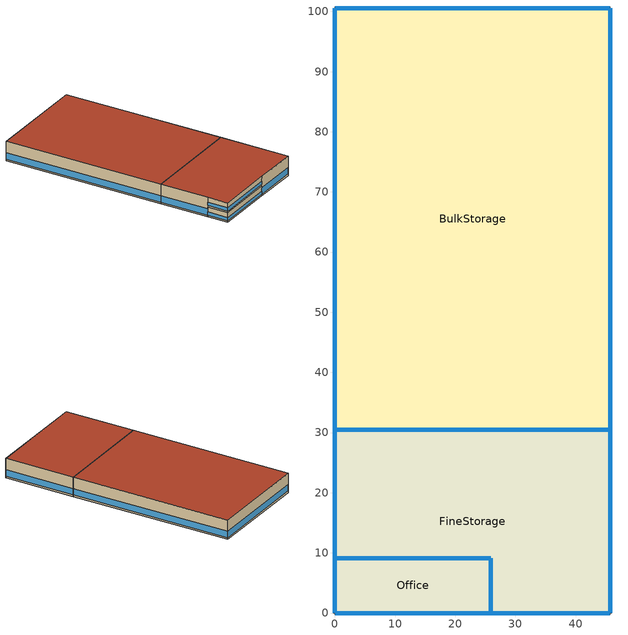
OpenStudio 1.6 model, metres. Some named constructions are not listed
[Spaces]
BulkStorage
 floor ground: 45.72,100.58 45.72,30.48 0,30.48 0,100.58 z0
 wall outside: 45.72,30.48 45.72,100.58 0,100.58 0,30.48 z0:8.53
 window: 45.72,30.5 45.72,100.55 / 0,100.55 0,30.5 / 45.69,100.58 0.03,100.58 z0.76:3.53
 roof outside: 45.72,30.48 45.72,100.58 0,100.58 0,30.48 z8.53
Office
 floor ground: 25.91,9.14 25.91,0 0,0 0,9.14 z0
 wall outside: 25.91,0 25.91,9.14 0,9.14 0,0 25.91,0 z0:4.27
 window: 25.91,0.03 25.91,9.12 / 25.88,9.14 0.03,9.14 / 0,9.12 0,0.03 / 0.03,0 25.88,0 z0.76:2.15
FineStorage
 floor ground: 45.72,30.48 45.72,0 25.91,0 25.91,9.14 0,9.14 0,30.48 z0
 floor to Office: 25.91,9.14 25.91,0 0,0 0,9.14 z4.27
 wall outside: 25.91,0 45.72,0 45.72,30.48 0,30.48 0,9.14 z0:8.53; 0,9.14 0,0 25.91,0 z4.27:8.53
 window: 0,9.12 0,0.03 z5.03:6.42; 45.72,0.03 45.72,30.45 / 25.93,0 45.69,0 / 45.69,30.48 0.03,30.48 / 0,30.45 0,9.17 z0.76:3.53; 0.03,0 25.88,0 z5.03:6.41
 roof outside: 45.72,0 45.72,30.48 0,30.48 0,0 z8.53
[Site]
Calgary Int'l_AB_CAN: Latitude {deg}=51.12; Longitude {deg}=-114.02; Time Zone {hr}=-7; Elevation {m}=1084; Terrain=City
[Building]
c:/test//Warehouse.osm: North Axis {deg}=0; Default Construction Set=DND-Concrete at climate 7a
[Site:WaterMainsTemperature]
Calculation Method=Correlation; Annual Average Outdoor Air Temperature {C}=3.94167; Maximum Difference In Monthly Average Outdoor Air Temperatures {deltaC}=25
[SizingPeriod:DesignDay] Barometric Pressure {Pa}=88963; Sky Clearness=0; Rain Indicator=0; Snow Indicator=0; Day of Month=21; Daylight Saving Time Indicator=0; Humidity Indicating Type=Wetbulb; Dry-Bulb Temperature Range Modifier Type=DefaultMultipliers
Name | Maximum Dry-Bulb Temperature {C} | Daily Dry-Bulb Temperature Range {deltaC} | Humidity Indicating Conditions at Maximum Dry-Bulb {BasedOnField A3} | Wind Speed {m/s} | Wind Direction {deg} | Month | Day Type | Solar Model Indicator | ASHRAE Taub | ASHRAE Taud
Calgary Int'l Ann Clg .4% Condns DB=>MWB | 28.6 | 12.3 | 15.7 | 4.6 | 160 | 7 | SummerDesignDay | ASHRAETau | 0.341 | 2.408
Calgary Int'l Ann Htg 99.6% Condns DB | -29.1 | 0 | -29.1 | 2.9 | 0 | 1 | WinterDesignDay | ASHRAEClearSky
Calgary Int'l Ann Clg .4% Condns WB=>MDB | 25.4 | 12.3 | 17.3 | 4.6 | 160 | 7 | SummerDesignDay | ASHRAETau | 0.341 | 2.408
[DefaultConstructionSet]
DND-Concrete at climate 7a: Default Exterior Surface Constructions=DND-Concrete at climate 7a; Default Interior Surface Constructions=000_Interior_DefSurfCons 12; Default Ground Contact Surface Constructions=DND-Concrete at climate 7a 1; Default Exterior SubSurface Constructions=DND-Concrete at climate 7a; Default Interior SubSurface Constructions=000_Interior_DefSubCons 12; Interior Partition Construction=000_Interior Partition
[DefaultSurfaceConstructions]
Name | Floor Construction | Wall Construction | Roof Ceiling Construction
000_Interior_DefSurfCons 12 | 000_Interior Floor | 000_Interior Wall | 000_Interior Ceiling
DND-Concrete at climate 7a | Customized opaque construction {720edfb4-822b-4c2d-8081-6cb15cce835d} to conductance of 0.162 | Customized opaque construction {9d0e0079-8248-476e-b586-82ccd9e6ef2d} to conductance of 0.21 | Customized opaque construction {302b5840-47be-4d59-939d-bef727ecb710} to conductance of 0.162
DND-Concrete at climate 7a 1 | Customized opaque construction {e17d0bb2-41b5-4e85-a0b1-d18ddbef293d} to conductance of 0.757 | Customized opaque construction {b81ed7ce-eac7-4ccb-84e8-d1cf388f640d} to conductance of 0.284 | Customized opaque construction {720edfb4-822b-4c2d-8081-6cb15cce835d} to conductance of 0.284
[DefaultSubSurfaceConstructions]
Name | Fixed Window Construction | Operable Window Construction | Door Construction | Glass Door Construction | Skylight Construction | Tubular Daylight Dome Construction | Tubular Daylight Diffuser Construction | Overhead Door Construction
000_Interior_DefSubCons 12 | 000_Interior Window | 000_Interior Window | 000_Interior Door | 000_Exterior Window | 000_Exterior Window | 000_Interior Window | 000_Interior Window
DND-Concrete at climate 7a | Customized Fenestration: cond=0.220 tvis=0.210 tsol=0.500 | Customized Fenestration: cond=0.220 tvis=0.210 tsol=0.500 | Customized opaque construction {1666bc3a-703a-40cd-aaf1-0ebe3c98973e} to conductance of 2.2 | Customized Fenestration: cond=0.220 tvis=0.210 tsol=0.500 | Customized Fenestration: cond=0.220 tvis=0.210 tsol=0.500 | Customized Fenestration: cond=0.220 tvis=0.210 tsol=0.500 | Customized Fenestration: cond=0.220 tvis=0.210 tsol=0.500 | Customized opaque construction {a143820a-7798-4030-9b24-a84fbfc4a42f} to conductance of 2.2
[Construction]
000_Interior Partition; 000_Interior Door: 000_G05 25mm wood
000_Interior Floor: 000_F16 Acoustic tile, 000_F05 Ceiling air space resistance, 000_M11 100mm lightweight concrete
000_Interior Wall: 000_G01a 19mm gypsum board, 000_F04 Wall air space resistance, 000_G01a 19mm gypsum board
000_Interior Ceiling: 000_M11 100mm lightweight concrete, 000_F05 Ceiling air space resistance, 000_F16 Acoustic tile
000_Interior Window: 000_Clear 3mm
000_Exterior Window: 000_Clear 3mm, 000_Air 13mm, 000_Clear 3mm
Customized Fenestration: cond=0.220 tvis=0.210 tsol=0.500: Customized Fenestration:: cond=0.220 tvis=0.210 tsol=0.500
[Material]
Name | Roughness | Thickness | Conductivity | Density | Specific Heat
000_G05 25mm wood | MediumSmooth | 0.0254 | 0.15 | 608 | 1630
000_G01a 19mm gypsum board | MediumSmooth | 0.019 | 0.16 | 800 | 1090
000_F16 Acoustic tile | MediumSmooth | 0.0191 | 0.06 | 368 | 590
000_M11 100mm lightweight concrete | MediumRough | 0.1016 | 0.53 | 1280 | 840
[Material:AirGap]
Name | Thermal Resistance
000_F05 Ceiling air space resistance | 0.18
000_F04 Wall air space resistance | 0.15
[WindowMaterial:SimpleGlazingSystem]
Customized Fenestration:: cond=0.220 tvis=0.210 tsol=0.500: U-Factor {W/m2-K}=2.2; Solar Heat Gain Coefficient=0.6; Visible Transmittance=0.21
[WindowMaterial:Glazing]
000_Clear 3mm: Optical Data Type=SpectralAverage; Thickness=0.003; Solar Transmittance at Normal Incidence=0.837; Front Side Solar Reflectance at Normal Incidence=0.075; Back Side Solar Reflectance at Normal Incidence=0.075; Visible Transmittance at Normal Incidence=0.898; Front Side Visible Reflectance at Normal Incidence=0.081; Back Side Visible Reflectance at Normal Incidence=0.081; Infrared Transmittance at Normal Incidence=0; Front Side Infrared Hemispherical Emissivity=0.84; Back Side Infrared Hemispherical Emissivity=0.84; Conductivity=0.9
[WindowMaterial:Gas]
000_Air 13mm: Gas Type=Air; Thickness=0.0127
[ThermalZone] Multiplier=1; Thermostat=NECB-A; Use Ideal Air Loads=Yes
BulkStorage Thermal Zone; Office Thermal Zone; FineStorage Thermal Zone
[Sizing:Zone] Zone Cooling Design Supply Air Temperature {C}=14; Zone Heating Design Supply Air Temperature {C}=40; Zone Cooling Design Supply Air Humidity Ratio {kg-H2O/kg-air}=0.0085; Zone Heating Design Supply Air Humidity Ratio {kg-H2O/kg-air}=0.008; Cooling Design Air Flow Method=DesignDay; Heating Design Air Flow Method=DesignDay
BulkStorage Thermal Zone; Office Thermal Zone; FineStorage Thermal Zone
[Space] Building Story=1; Part of Total Floor Area=Yes
Name | Space Type | Thermal Zone
BulkStorage | NECB-Warehouse - med/blk | BulkStorage Thermal Zone
Office | NECB-Office - enclosed | Office Thermal Zone
FineStorage | NECB-Warehouse - fine | FineStorage Thermal Zone
[BuildingStory]
1
[DefaultScheduleSet]
NECB-A: Hours of Operation Schedule=NECB-A-Fan; Number of People Schedule=NECB-A-Occ; Lighting Schedule=NECB-A-Ltg; Electric Equipment Schedule=NECB-A-Equ; Hot Water Equipment Schedule=NECB-A-HW; Infiltration Schedule=FRACTION_ALWAYS_ON; Other Equipment Schedule=NECB-A-Proc
[ThermostatSetpoint:DualSetpoint]
NECB-A: Heating Setpoint Temperature Schedule=NECB-A-Htg; Cooling Setpoint Temperature Schedule=NECB-A-Clg
[People:Definition] Number of People Calculation Method=Area/Person; Fraction Radiant=0.3
Name | Space Floor Area per Person {m2/person}
NECB-Office - enclosed-sched-A-people-def | 20
NECB-Warehouse - fine-sched-A-people-def | 50
NECB-Warehouse - med/blk-sched-A-people-def | 100
[Lights:Definition] Design Level Calculation Method=Watts/Area
Name | Watts per Space Floor Area {W/m2}
NECB-Office - enclosed-sched-A-lights-def | 11.9
NECB-Warehouse - fine-sched-A-lights-def | 10.2
NECB-Warehouse - med/blk-sched-A-lights-def | 6.4
[ElectricEquipment:Definition] Design Level Calculation Method=Watts/Area
Name | Watts per Space Floor Area {W/m2}
NECB-Office - enclosed-sched-A-elec-def | 7.5
NECB-Warehouse - fine-sched-A-elec-def; NECB-Warehouse - med/blk-sched-A-elec-def | 1
[HotWaterEquipment:Definition] Design Level Calculation Method=Watts/Area
Name | Watts per Space Floor Area {W/m2}
NECB-Office - enclosed-sched-A-dhw-def | 90
NECB-Warehouse - fine-sched-A-dhw-def; NECB-Warehouse - med/blk-sched-A-dhw-def | 65
[People] Activity Level Schedule=activity 120W; Multiplier=1
Name | People Definition | Space or SpaceType
NECB-Office - enclosed-sched-A-people | NECB-Office - enclosed-sched-A-people-def | NECB-Office - enclosed
NECB-Warehouse - fine-sched-A-people | NECB-Warehouse - fine-sched-A-people-def | NECB-Warehouse - fine
NECB-Warehouse - med/blk-sched-A-people | NECB-Warehouse - med/blk-sched-A-people-def | NECB-Warehouse - med/blk
[Lights] Multiplier=1
Name | Lights Definition | Space or SpaceType
NECB-Office - enclosed-sched-A-lights | NECB-Office - enclosed-sched-A-lights-def | NECB-Office - enclosed
NECB-Warehouse - fine-sched-A-lights | NECB-Warehouse - fine-sched-A-lights-def | NECB-Warehouse - fine
NECB-Warehouse - med/blk-sched-A-lights | NECB-Warehouse - med/blk-sched-A-lights-def | NECB-Warehouse - med/blk
[ElectricEquipment] Multiplier=1
Name | Electric Equipment Definition | Space or SpaceType
NECB-Office - enclosed-sched-A-elec | NECB-Office - enclosed-sched-A-elec-def | NECB-Office - enclosed
NECB-Warehouse - fine-sched-A-elec | NECB-Warehouse - fine-sched-A-elec-def | NECB-Warehouse - fine
NECB-Warehouse - med/blk-sched-A-elec | NECB-Warehouse - med/blk-sched-A-elec-def | NECB-Warehouse - med/blk
[HotWaterEquipment] Multiplier=1
Name | Hot Water Equipment Definition | Space or SpaceType
NECB-Office - enclosed-sched-A-dhw | NECB-Office - enclosed-sched-A-dhw-def | NECB-Office - enclosed
NECB-Warehouse - fine-sched-A-dhw | NECB-Warehouse - fine-sched-A-dhw-def | NECB-Warehouse - fine
NECB-Warehouse - med/blk-sched-A-dhw | NECB-Warehouse - med/blk-sched-A-dhw-def | NECB-Warehouse - med/blk
[DesignSpecification:OutdoorAir] Outdoor Air Method=Maximum; Outdoor Air Flow per Floor Area {m3/s-m2}=0; Outdoor Air Flow Rate {m3/s}=0; Outdoor Air Flow Air Changes per Hour {1/hr}=0; Outdoor Air Flow Rate Fraction Schedule=FRACTION_ALWAYS_ON
Name | Outdoor Air Flow per Person {m3/s-person}
NECB-Office - enclosed-sched-A-oa | 0.00864102
NECB-Warehouse - fine-sched-A-oa | 0.0152488
NECB-Warehouse - med/blk-sched-A-oa | 0.0304977
[SpaceInfiltration:DesignFlowRate] Schedule=FRACTION_ALWAYS_ON; Design Flow Rate Calculation Method=Flow/ExteriorArea; Flow per Exterior Surface Area {m3/s-m2}=0.00025; Constant Term Coefficient=1; Temperature Term Coefficient=0; Velocity Term Coefficient=0; Velocity Squared Term Coefficient=0
Name | Space or SpaceType
NECB-Office - enclosed-sched-A-inf | NECB-Office - enclosed
NECB-Warehouse - fine-sched-A-inf | NECB-Warehouse - fine
NECB-Warehouse - med/blk-sched-A-inf | NECB-Warehouse - med/blk
[SpaceType] Default Schedule Set=NECB-A
Name | Design Specification Outdoor Air Object
NECB-Office - enclosed | NECB-Office - enclosed-sched-A-oa
NECB-Warehouse - fine | NECB-Warehouse - fine-sched-A-oa
NECB-Warehouse - med/blk | NECB-Warehouse - med/blk-sched-A-oa
[Schedule:Ruleset]
Name | Default Day Schedule
FRACTION_ALWAYS_ON | Schedule Day 1
NECB-A-Occ | Schedule Day 2
NECB-A-Ltg | Schedule Day 3
NECB-A-Equ | Schedule Day 4
NECB-A-Fan | Schedule Day 5
NECB-A-Proc | Schedule Day 6
NECB-A-Clg | Schedule Day 7
NECB-A-Htg | Schedule Day 8
NECB-A-HW | Schedule Day 9
activity 120W | Schedule Day 74
[Schedule:Day]
Schedule Day 1; wkdFRACTION_ALWAYS_ON 1; satFRACTION_ALWAYS_ON 1; sunFRACTION_ALWAYS_ON 1: 1, 0, 1, 2, 0, 1, 3, 0, 1, 4, 0, 1, 5, 0, 1, 6, 0, 1, 7, 0, 1, 8, 0, 1, 9, 0, 1, 10, 0, 1, 11, 0, 1, 12, 0, 1, 13, 0, 1, 14, 0, 1, 15, 0, 1, 16, 0, 1, 17, 0, 1, 18, 0, 1, 19, 0, 1, 20, 0, 1, 21, 0, 1, 22, 0, 1, 23, 0, 1, 24, 0, 1
Schedule Day 2; wkdNECB-A-Occ 1: 1, 0, 0, 2, 0, 0, 3, 0, 0, 4, 0, 0, 5, 0, 0, 6, 0, 0, 7, 0, 0, 8, 0, 0.1, 9, 0, 0.7, 10, 0, 0.9, 11, 0, 0.9, 12, 0, 0.9, 13, 0, 0.5, 14, 0, 0.5, 15, 0, 0.9, 16, 0, 0.9, 17, 0, 0.9, 18, 0, 0.7, 19, 0, 0.3, 20, 0, 0.1, 21, 0, 0.1, 22, 0, 0.1, 23, 0, 0.1, 24, 0, 0
satNECB-A-Occ 1; sunNECB-A-Occ 1; satNECB-A-Fan 1; sunNECB-A-Fan 1: 1, 0, 0, 2, 0, 0, 3, 0, 0, 4, 0, 0, 5, 0, 0, 6, 0, 0, 7, 0, 0, 8, 0, 0, 9, 0, 0, 10, 0, 0, 11, 0, 0, 12, 0, 0, 13, 0, 0, 14, 0, 0, 15, 0, 0, 16, 0, 0, 17, 0, 0, 18, 0, 0, 19, 0, 0, 20, 0, 0, 21, 0, 0, 22, 0, 0, 23, 0, 0, 24, 0, 0
Schedule Day 3; wkdNECB-A-Ltg 1: 1, 0, 0.05, 2, 0, 0.05, 3, 0, 0.05, 4, 0, 0.05, 5, 0, 0.05, 6, 0, 0.05, 7, 0, 0.05, 8, 0, 0.3, 9, 0, 0.8, 10, 0, 0.9, 11, 0, 0.9, 12, 0, 0.9, 13, 0, 0.9, 14, 0, 0.9, 15, 0, 0.9, 16, 0, 0.9, 17, 0, 0.9, 18, 0, 0.8, 19, 0, 0.5, 20, 0, 0.3, 21, 0, 0.3, 22, 0, 0.1, 23, 0, 0.1, 24, 0, 0.05
satNECB-A-Ltg 1; sunNECB-A-Ltg 1; satNECB-A-HW 1; sunNECB-A-HW 1: 1, 0, 0.05, 2, 0, 0.05, 3, 0, 0.05, 4, 0, 0.05, 5, 0, 0.05, 6, 0, 0.05, 7, 0, 0.05, 8, 0, 0.05, 9, 0, 0.05, 10, 0, 0.05, 11, 0, 0.05, 12, 0, 0.05, 13, 0, 0.05, 14, 0, 0.05, 15, 0, 0.05, 16, 0, 0.05, 17, 0, 0.05, 18, 0, 0.05, 19, 0, 0.05, 20, 0, 0.05, 21, 0, 0.05, 22, 0, 0.05, 23, 0, 0.05, 24, 0, 0.05
Schedule Day 4; wkdNECB-A-Equ 1; Schedule Day 6; wkdNECB-A-Proc 1: 1, 0, 0.2, 2, 0, 0.2, 3, 0, 0.2, 4, 0, 0.2, 5, 0, 0.2, 6, 0, 0.2, 7, 0, 0.2, 8, 0, 0.3, 9, 0, 0.8, 10, 0, 0.9, 11, 0, 0.9, 12, 0, 0.9, 13, 0, 0.9, 14, 0, 0.9, 15, 0, 0.9, 16, 0, 0.9, 17, 0, 0.9, 18, 0, 0.9, 19, 0, 0.5, 20, 0, 0.3, 21, 0, 0.3, 22, 0, 0.2, 23, 0, 0.2, 24, 0, 0.2
satNECB-A-Equ 1; sunNECB-A-Equ 1; satNECB-A-Proc 1; sunNECB-A-Proc 1: 1, 0, 0.2, 2, 0, 0.2, 3, 0, 0.2, 4, 0, 0.2, 5, 0, 0.2, 6, 0, 0.2, 7, 0, 0.2, 8, 0, 0.2, 9, 0, 0.2, 10, 0, 0.2, 11, 0, 0.2, 12, 0, 0.2, 13, 0, 0.2, 14, 0, 0.2, 15, 0, 0.2, 16, 0, 0.2, 17, 0, 0.2, 18, 0, 0.2, 19, 0, 0.2, 20, 0, 0.2, 21, 0, 0.2, 22, 0, 0.2, 23, 0, 0.2, 24, 0, 0.2
Schedule Day 5; wkdNECB-A-Fan 1: 1, 0, 0, 2, 0, 0, 3, 0, 0, 4, 0, 0, 5, 0, 0, 6, 0, 0, 7, 0, 1, 8, 0, 1, 9, 0, 1, 10, 0, 1, 11, 0, 1, 12, 0, 1, 13, 0, 1, 14, 0, 1, 15, 0, 1, 16, 0, 1, 17, 0, 1, 18, 0, 1, 19, 0, 1, 20, 0, 1, 21, 0, 1, 22, 0, 0, 23, 0, 0, 24, 0, 0
Schedule Day 7; wkdNECB-A-Clg 1: 1, 0, 35, 2, 0, 35, 3, 0, 35, 4, 0, 35, 5, 0, 35, 6, 0, 35, 7, 0, 24, 8, 0, 24, 9, 0, 24, 10, 0, 24, 11, 0, 24, 12, 0, 24, 13, 0, 24, 14, 0, 24, 15, 0, 24, 16, 0, 24, 17, 0, 24, 18, 0, 24, 19, 0, 24, 20, 0, 24, 21, 0, 24, 22, 0, 35, 23, 0, 35, 24, 0, 35
satNECB-A-Clg 1; sunNECB-A-Clg 1: 1, 0, 35, 2, 0, 35, 3, 0, 35, 4, 0, 35, 5, 0, 35, 6, 0, 35, 7, 0, 35, 8, 0, 35, 9, 0, 35, 10, 0, 35, 11, 0, 35, 12, 0, 35, 13, 0, 35, 14, 0, 35, 15, 0, 35, 16, 0, 35, 17, 0, 35, 18, 0, 35, 19, 0, 35, 20, 0, 35, 21, 0, 35, 22, 0, 35, 23, 0, 35, 24, 0, 35
Schedule Day 8; wkdNECB-A-Htg 1: 1, 0, 18, 2, 0, 18, 3, 0, 18, 4, 0, 18, 5, 0, 18, 6, 0, 18, 7, 0, 20, 8, 0, 22, 9, 0, 22, 10, 0, 22, 11, 0, 22, 12, 0, 22, 13, 0, 22, 14, 0, 22, 15, 0, 22, 16, 0, 22, 17, 0, 22, 18, 0, 22, 19, 0, 22, 20, 0, 22, 21, 0, 22, 22, 0, 18, 23, 0, 18, 24, 0, 18
satNECB-A-Htg 1; sunNECB-A-Htg 1: 1, 0, 18, 2, 0, 18, 3, 0, 18, 4, 0, 18, 5, 0, 18, 6, 0, 18, 7, 0, 18, 8, 0, 18, 9, 0, 18, 10, 0, 18, 11, 0, 18, 12, 0, 18, 13, 0, 18, 14, 0, 18, 15, 0, 18, 16, 0, 18, 17, 0, 18, 18, 0, 18, 19, 0, 18, 20, 0, 18, 21, 0, 18, 22, 0, 18, 23, 0, 18, 24, 0, 18
Schedule Day 9; wkdNECB-A-HW 1: 1, 0, 0.05, 2, 0, 0.05, 3, 0, 0.05, 4, 0, 0.05, 5, 0, 0.05, 6, 0, 0.05, 7, 0, 0.05, 8, 0, 0.1, 9, 0, 0.5, 10, 0, 0.5, 11, 0, 0.9, 12, 0, 0.9, 13, 0, 0.9, 14, 0, 0.9, 15, 0, 0.9, 16, 0, 0.9, 17, 0, 0.7, 18, 0, 0.5, 19, 0, 0.3, 20, 0, 0.2, 21, 0, 0.2, 22, 0, 0.2, 23, 0, 0.05, 24, 0, 0.05
Schedule Day 74; wkdactivity 120W 1; satactivity 120W 1; sunactivity 120W 1: 1, 0, 120, 2, 0, 120, 3, 0, 120, 4, 0, 120, 5, 0, 120, 6, 0, 120, 7, 0, 120, 8, 0, 120, 9, 0, 120, 10, 0, 120, 11, 0, 120, 12, 0, 120, 13, 0, 120, 14, 0, 120, 15, 0, 120, 16, 0, 120, 17, 0, 120, 18, 0, 120, 19, 0, 120, 20, 0, 120, 21, 0, 120, 22, 0, 120, 23, 0, 120, 24, 0, 120
[Schedule:Rule] Date Specification Type=DateRange; Start Month=1; Start Day=1; End Month=12; End Day=31
Name | Schedule Ruleset | Rule Order | Day Schedule | Apply Sunday | Apply Monday | Apply Tuesday | Apply Wednesday | Apply Thursday | Apply Friday | Apply Saturday
wkdFRACTION_ALWAYS_ON rule | FRACTION_ALWAYS_ON | 2 | wkdFRACTION_ALWAYS_ON 1 | No | Yes | Yes | Yes | Yes | Yes | No
satFRACTION_ALWAYS_ONrule | FRACTION_ALWAYS_ON | 1 | satFRACTION_ALWAYS_ON 1 | No | No | No | No | No | No | Yes
sunFRACTION_ALWAYS_ONrule | FRACTION_ALWAYS_ON | 0 | sunFRACTION_ALWAYS_ON 1 | Yes | No | No | No | No | No | No
wkdNECB-A-Occ rule | NECB-A-Occ | 2 | wkdNECB-A-Occ 1 | No | Yes | Yes | Yes | Yes | Yes | No
satNECB-A-Occrule | NECB-A-Occ | 1 | satNECB-A-Occ 1 | No | No | No | No | No | No | Yes
sunNECB-A-Occrule | NECB-A-Occ | 0 | sunNECB-A-Occ 1 | Yes | No | No | No | No | No | No
wkdNECB-A-Ltg rule | NECB-A-Ltg | 2 | wkdNECB-A-Ltg 1 | No | Yes | Yes | Yes | Yes | Yes | No
satNECB-A-Ltgrule | NECB-A-Ltg | 1 | satNECB-A-Ltg 1 | No | No | No | No | No | No | Yes
sunNECB-A-Ltgrule | NECB-A-Ltg | 0 | sunNECB-A-Ltg 1 | Yes | No | No | No | No | No | No
wkdNECB-A-Equ rule | NECB-A-Equ | 2 | wkdNECB-A-Equ 1 | No | Yes | Yes | Yes | Yes | Yes | No
satNECB-A-Equrule | NECB-A-Equ | 1 | satNECB-A-Equ 1 | No | No | No | No | No | No | Yes
sunNECB-A-Equrule | NECB-A-Equ | 0 | sunNECB-A-Equ 1 | Yes | No | No | No | No | No | No
wkdNECB-A-Fan rule | NECB-A-Fan | 2 | wkdNECB-A-Fan 1 | No | Yes | Yes | Yes | Yes | Yes | No
satNECB-A-Fanrule | NECB-A-Fan | 1 | satNECB-A-Fan 1 | No | No | No | No | No | No | Yes
sunNECB-A-Fanrule | NECB-A-Fan | 0 | sunNECB-A-Fan 1 | Yes | No | No | No | No | No | No
wkdNECB-A-Proc rule | NECB-A-Proc | 2 | wkdNECB-A-Proc 1 | No | Yes | Yes | Yes | Yes | Yes | No
satNECB-A-Procrule | NECB-A-Proc | 1 | satNECB-A-Proc 1 | No | No | No | No | No | No | Yes
sunNECB-A-Procrule | NECB-A-Proc | 0 | sunNECB-A-Proc 1 | Yes | No | No | No | No | No | No
wkdNECB-A-Clg rule | NECB-A-Clg | 2 | wkdNECB-A-Clg 1 | No | Yes | Yes | Yes | Yes | Yes | No
satNECB-A-Clgrule | NECB-A-Clg | 1 | satNECB-A-Clg 1 | No | No | No | No | No | No | Yes
sunNECB-A-Clgrule | NECB-A-Clg | 0 | sunNECB-A-Clg 1 | Yes | No | No | No | No | No | No
wkdNECB-A-Htg rule | NECB-A-Htg | 2 | wkdNECB-A-Htg 1 | No | Yes | Yes | Yes | Yes | Yes | No
satNECB-A-Htgrule | NECB-A-Htg | 1 | satNECB-A-Htg 1 | No | No | No | No | No | No | Yes
sunNECB-A-Htgrule | NECB-A-Htg | 0 | sunNECB-A-Htg 1 | Yes | No | No | No | No | No | No
wkdNECB-A-HW rule | NECB-A-HW | 2 | wkdNECB-A-HW 1 | No | Yes | Yes | Yes | Yes | Yes | No
satNECB-A-HWrule | NECB-A-HW | 1 | satNECB-A-HW 1 | No | No | No | No | No | No | Yes
sunNECB-A-HWrule | NECB-A-HW | 0 | sunNECB-A-HW 1 | Yes | No | No | No | No | No | No
wkdactivity 120W rule | activity 120W | 2 | wkdactivity 120W 1 | No | Yes | Yes | Yes | Yes | Yes | No
satactivity 120Wrule | activity 120W | 1 | satactivity 120W 1 | No | No | No | No | No | No | Yes
sunactivity 120Wrule | activity 120W | 0 | sunactivity 120W 1 | Yes | No | No | No | No | No | No
